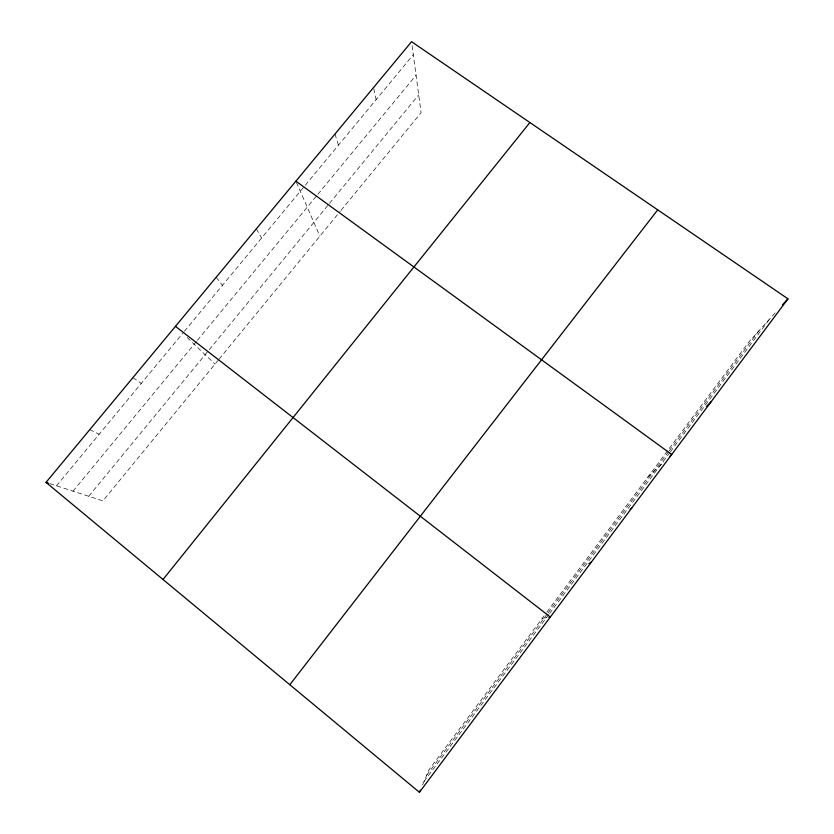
<?xml version="1.0" encoding="UTF-8"?>
<svg xmlns="http://www.w3.org/2000/svg" width="834" height="834" viewBox="0 0 834 834"><rect width="100%" height="100%" fill="white"/><g stroke="black" fill="none" stroke-linecap="round" stroke-linejoin="round"><path stroke-width="0.63" stroke-dasharray="4.17 3.13" d="M422.629 784.784L429.093 769.626L546.103 613.146M546.875 612.114L749.474 341.179L775.703 312.323M426.706 775.234L547.312 613.887M548.084 612.854L668.441 451.851M669.212 450.819L759.055 330.639M424.037 781.489L548.772 614.564M549.543 613.532L669.598 452.883M670.369 451.851L769.699 318.932M88.738 496.272L208.385 350.718M209.209 349.727L328.679 204.393M329.503 203.392L418.699 94.888M218.289 360.1L102.905 500.88L48.362 483.147M219.113 359.1L340.189 211.377M341.002 210.377L421.076 112.673L411.725 42.878M73.017 491.163L196.626 341.294M197.439 340.303L317.035 195.292M317.848 194.312L416.062 75.237M56.524 485.805L182.729 333.308M184.387 331.307L304.452 186.243M305.286 185.242L413.31 54.71M647.809 477.131L663.833 461.953M542.225 618.328L546.468 617.65M89.791 429.635L99.183 434.253M132.929 377.625L141.248 383.432M187.139 337.509L214.995 364.114M216.152 277.295L222.449 285.322M256.299 228.891L261.636 237.971M296.393 182.271L319.87 236.158M334.976 134.034L338.468 145.137M373.788 88.769L376.134 99.632"/><path stroke-width="1.25" d="M419.429 792.3L787.974 298.833L411.569 41.7L46.026 482.396L419.429 792.3L420.336 790.194M289.825 684.724L657.724 209.855M163.026 579.494L529.892 122.535M782.438 304.91L787.974 298.833M706.586 406.367L711.037 401.842M669.963 456.146L671.735 454.467L295.903 181.145M630.118 509.324L631.859 507.864M588.887 563.648L591.389 562.053M548.824 617.275L550.325 617.035L175.453 326.355M46.026 482.396L48.362 483.147"/></g></svg>
